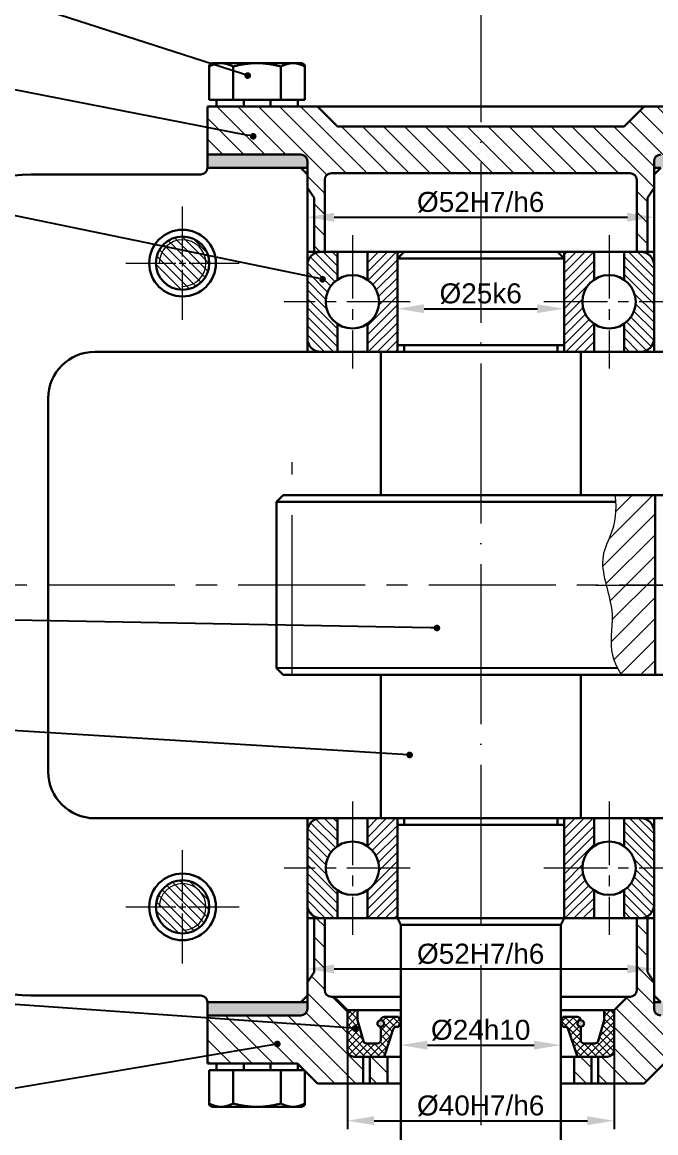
# Model space of a CAD drawing. Header units: millimetres. Extents: x 49696 to 99999, y 29542 to 60309.
# Drawn here: x 49899 to 49994, y 29700.9 to 29867.5 of the extents above; entities that cross this region are included whole.
import ezdxf
from ezdxf import colors
from ezdxf.entities.mleader import LeaderData, LeaderLine
from ezdxf.math import Vec2, Vec3

# ---------------------------------------------------------------- set-up
doc = ezdxf.new("R2010")
doc.units = ezdxf.units.MM
doc.linetypes.add('ACAD_ISO04W100', pattern=[30, 24, -3, 0, -3])
doc.linetypes.add('CENTER2', pattern=[28.575, 19.05, -3.175, 3.175, -3.175])
for name, color, linetype, lineweight in [('Centerline', 7, 'ACAD_ISO04W100', 13), ('Linii groase', 7, 'Continuous', 30), ('Linii subtiri', 7, 'Continuous', 13)]:
    doc.layers.add(name, color=color, linetype=linetype, lineweight=lineweight)
doc.styles.get("Standard").update_dxf_attribs({"font": 'arial.ttf'})
doc.dimstyles.new('ISO-25', dxfattribs={"dimtxt": 3, "dimasz": 4, "dimexe": 1.25, "dimexo": 0.625, "dimtad": 1, "dimtxsty": 'Standard', "dimcen": 2.5, "dimadec": 0, "dimazin": 0, "dimtfac": 1, "dimtmove": 0, "dimatfit": 3, "dimfxl": 1, "dimarcsym": 0})
pattern_1 = [(135, (-32.2279, -16.0434), (-0.673519209, -0.673519209), [])]

# ---------------------------------------------------------------- blocks, each defined once
blk = doc.blocks.new('*U3')
at = {"layer": 'Centerline', "color": 0, "linetype": 'CENTER2', "transparency": 16777216}
blk.add_line((208.88, 0), (-83.09, 0), dxfattribs=at)
blk = doc.blocks.new('*U4')
at = {"layer": 'Centerline', "color": 0, "linetype": 'CENTER2', "transparency": 16777216}
blk.add_line((-208.88, 0), (16.58, 0), dxfattribs=at)
blk = doc.blocks.new('*U5')
at = {"layer": 'Centerline', "color": 0, "linetype": 'CENTER2', "ltscale": 0.5, "transparency": 16777216}
blk.add_line((8.69, 0), (-10.25, 0), dxfattribs=at)
blk = doc.blocks.new('*U6')
at = {"layer": 'Centerline', "color": 0, "linetype": 'CENTER2', "ltscale": 0.5, "transparency": 16777216}
blk.add_line((0, 10), (0, -10), dxfattribs=at)
blk = doc.blocks.new('*U7')
at = {"layer": 'Centerline', "color": 0, "linetype": 'CENTER2', "ltscale": 0.5, "transparency": 16777216}
blk.add_line((-8.69, 0), (10.25, 0), dxfattribs=at)
blk = doc.blocks.new('*U8')
at = {"layer": 'Centerline', "color": 0, "linetype": 'CENTER2', "ltscale": 0.5, "transparency": 16777216}
blk.add_line((0, 10), (0, -10), dxfattribs=at)
blk = doc.blocks.new('*U9')
at = {"layer": 'Centerline', "color": 0, "linetype": 'CENTER2', "ltscale": 0.5, "transparency": 16777216}
blk.add_line((8.69, 0), (-10.25, 0), dxfattribs=at)
blk = doc.blocks.new('*U10')
at = {"layer": 'Centerline', "color": 0, "linetype": 'CENTER2', "ltscale": 0.5, "transparency": 16777216}
blk.add_line((0, 10), (0, -10), dxfattribs=at)
blk = doc.blocks.new('*U11')
at = {"layer": 'Centerline', "color": 0, "linetype": 'CENTER2', "ltscale": 0.5, "transparency": 16777216}
blk.add_line((-8.69, 0), (10.25, 0), dxfattribs=at)
blk = doc.blocks.new('*U12')
at = {"layer": 'Centerline', "color": 0, "linetype": 'CENTER2', "ltscale": 0.5, "transparency": 16777216}
blk.add_line((0, 10), (0, -10), dxfattribs=at)
blk = doc.blocks.new('*U33')
at = {"layer": 'Linii subtiri', "color": 0, "linetype": 'CENTER2', "transparency": 16777216}
for p, q in [((0, 1), (0, 8.5)), ((-8.5, 0), (-1, 0)), ((1, 0), (8.5, 0)), ((0, -8.5), (0, -1))]:
    blk.add_line(p, q, dxfattribs=at)
at = {"layer": 'Linii subtiri', "color": 0, "linetype": 'Continuous', "transparency": 16777216}
for p, q in [((-0.5, 0), (0.5, 0)), ((0, -0.5), (0, 0.5))]:
    blk.add_line(p, q, dxfattribs=at)
blk = doc.blocks.new('*U38')
at = {"layer": 'Linii subtiri', "color": 0, "linetype": 'CENTER2', "transparency": 16777216}
for p, q in [((0, 1), (0, 8.5)), ((-8.5, 0), (-1, 0)), ((1, 0), (8.5, 0)), ((0, -8.5), (0, -1))]:
    blk.add_line(p, q, dxfattribs=at)
at = {"layer": 'Linii subtiri', "color": 0, "linetype": 'Continuous', "transparency": 16777216}
for p, q in [((-0.5, 0), (0.5, 0)), ((0, -0.5), (0, 0.5))]:
    blk.add_line(p, q, dxfattribs=at)
blk = doc.blocks.new('*D50')
at = {"layer": 'Defpoints', "color": 0, "transparency": 16777216}
for p in [(49947.77, 29719.29), (49987.77, 29719.29), (49987.77, 29702.7)]:
    blk.add_point(p, dxfattribs=at)
at = {"layer": 'Linii subtiri', "color": 0, "lineweight": -2, "transparency": 16777216}
for p, q in [((49947.77, 29718.67), (49947.77, 29701.45)), ((49987.77, 29718.67), (49987.77, 29701.45)), ((49951.77, 29702.7), (49983.77, 29702.7))]:
    blk.add_line(p, q, dxfattribs=at)
at = {"layer": 'Linii subtiri', "color": 0, "transparency": 16777216}
for points in [[(49951.77, 29703.37), (49951.77, 29702.04), (49947.77, 29702.7)], [(49983.77, 29703.37), (49983.77, 29702.04), (49987.77, 29702.7)]]:
    blk.add_solid(points, dxfattribs=at)
at = {"layer": 'Linii subtiri', "color": 0, "transparency": 16777216, "insert": (49967.77, 29704.94), "char_height": 3, "attachment_point": 5}
blk.add_mtext('%%C40H7/h6', dxfattribs=at)
blk = doc.blocks.new('*D51')
at = {"layer": 'Defpoints', "color": 0, "transparency": 16777216}
for p in [(49955.77, 29718.29), (49979.77, 29718.29), (49979.77, 29714.05)]:
    blk.add_point(p, dxfattribs=at)
at = {"layer": 'Linii subtiri', "color": 0, "lineweight": -2, "transparency": 16777216}
for p, q in [((49955.77, 29717.67), (49955.77, 29712.8)), ((49979.77, 29717.67), (49979.77, 29712.8)), ((49959.77, 29714.05), (49975.77, 29714.05))]:
    blk.add_line(p, q, dxfattribs=at)
at = {"layer": 'Linii subtiri', "color": 0, "transparency": 16777216}
for points in [[(49959.77, 29714.71), (49959.77, 29713.38), (49955.77, 29714.05)], [(49975.77, 29714.71), (49975.77, 29713.38), (49979.77, 29714.05)]]:
    blk.add_solid(points, dxfattribs=at)
at = {"layer": 'Linii subtiri', "color": 0, "transparency": 16777216, "insert": (49967.77, 29716.29), "char_height": 3, "width": 6.2909, "attachment_point": 5}
blk.add_mtext('%%C24h10', dxfattribs=at)
blk = doc.blocks.new('*D52')
at = {"layer": 'Defpoints', "color": 0, "transparency": 16777216}
for p in [(49993.77, 29725.47), (49941.77, 29721.84), (49993.77, 29721.84)]:
    blk.add_point(p, dxfattribs=at)
at = {"layer": 'Linii subtiri', "color": 0, "lineweight": -2, "transparency": 16777216}
for p, q in [((49941.77, 29722.47), (49941.77, 29726.72)), ((49993.77, 29722.47), (49993.77, 29726.72)), ((49945.77, 29725.47), (49989.77, 29725.47))]:
    blk.add_line(p, q, dxfattribs=at)
at = {"layer": 'Linii subtiri', "color": 0, "transparency": 16777216}
for points in [[(49945.77, 29726.14), (49945.77, 29724.81), (49941.77, 29725.47)], [(49989.77, 29726.14), (49989.77, 29724.81), (49993.77, 29725.47)]]:
    blk.add_solid(points, dxfattribs=at)
at = {"layer": 'Linii subtiri', "color": 0, "transparency": 16777216, "insert": (49967.77, 29727.71), "char_height": 3, "attachment_point": 5}
blk.add_mtext('%%C52H7/h6', dxfattribs=at)
blk = doc.blocks.new('*D53')
at = {"layer": 'Defpoints', "color": 0, "transparency": 16777216}
for p in [(49955.27, 29832.09), (49980.27, 29832.09), (49980.27, 29824.55)]:
    blk.add_point(p, dxfattribs=at)
at = {"layer": 'Linii subtiri', "color": 0, "lineweight": -2, "transparency": 16777216}
for p, q in [((49955.27, 29831.47), (49955.27, 29823.3)), ((49980.27, 29831.47), (49980.27, 29823.3)), ((49959.27, 29824.55), (49976.27, 29824.55))]:
    blk.add_line(p, q, dxfattribs=at)
at = {"layer": 'Linii subtiri', "color": 0, "transparency": 16777216}
for points in [[(49959.27, 29825.22), (49959.27, 29823.89), (49955.27, 29824.55)], [(49976.27, 29825.22), (49976.27, 29823.89), (49980.27, 29824.55)]]:
    blk.add_solid(points, dxfattribs=at)
at = {"layer": 'Linii subtiri', "color": 0, "transparency": 16777216, "insert": (49967.77, 29826.8), "char_height": 3, "attachment_point": 5}
blk.add_mtext('%%C25k6', dxfattribs=at)
blk = doc.blocks.new('*D54')
at = {"layer": 'Defpoints', "color": 0, "transparency": 16777216}
for p in [(49941.77, 29842.69), (49993.77, 29842.69), (49993.77, 29838.28)]:
    blk.add_point(p, dxfattribs=at)
at = {"layer": 'Linii subtiri', "color": 0, "lineweight": -2, "transparency": 16777216}
for p, q in [((49941.77, 29842.07), (49941.77, 29837.03)), ((49993.77, 29842.07), (49993.77, 29837.03)), ((49945.77, 29838.28), (49989.77, 29838.28))]:
    blk.add_line(p, q, dxfattribs=at)
at = {"layer": 'Linii subtiri', "color": 0, "transparency": 16777216}
for points in [[(49945.77, 29838.95), (49945.77, 29837.61), (49941.77, 29838.28)], [(49989.77, 29838.95), (49989.77, 29837.61), (49993.77, 29838.28)]]:
    blk.add_solid(points, dxfattribs=at)
at = {"layer": 'Linii subtiri', "color": 0, "transparency": 16777216, "insert": (49967.77, 29840.52), "char_height": 3, "attachment_point": 5}
blk.add_mtext('%%C52H7/h6', dxfattribs=at)
blk = doc.blocks.new('*D62')
at = {"layer": 'Defpoints', "color": 0, "transparency": 16777216}
for p in [(50067.77, 29938.79), (49967.77, 29651.79), (50301.22, 29651.79)]:
    blk.add_point(p, dxfattribs=at)
at = {"layer": 'Linii subtiri', "color": 0, "lineweight": -2, "transparency": 16777216}
for p, q in [((50068.4, 29938.79), (50302.47, 29938.79)), ((50301.22, 29934.79), (50301.22, 29655.79)), ((49968.4, 29651.79), (50302.47, 29651.79))]:
    blk.add_line(p, q, dxfattribs=at)
at = {"layer": 'Linii subtiri', "color": 0, "transparency": 16777216}
for points in [[(50300.55, 29934.79), (50301.89, 29934.79), (50301.22, 29938.79)], [(50300.55, 29655.79), (50301.89, 29655.79), (50301.22, 29651.79)]]:
    blk.add_solid(points, dxfattribs=at)
at = {"layer": 'Linii subtiri', "color": 0, "transparency": 16777216, "insert": (50297.02, 29795.29), "char_height": 7, "attachment_point": 5, "rotation": 90}
blk.add_mtext('287', dxfattribs=at)
blk = doc.blocks.new('_Dot')
at = {"color": 0, "linetype": 'ByBlock', "lineweight": -2}
blk.add_line((-0.5, 0), (-1, 0), dxfattribs=at)
at = {"color": 0, "linetype": 'ByBlock', "const_width": 0.5}
blk.add_lwpolyline([(-0.25, 0, 1), (0.25, 0, 1)], format="xyb", close=True, dxfattribs=at)

msp = doc.modelspace()

# ---------------------------------------------------------------- hatches: boundary and pattern name
at = {"layer": 'Linii groase'}
h = msp.add_hatch(color=256, dxfattribs=at)
h.dxf.hatch_style = 1
h.paths.add_polyline_path([(49940.772, 29847.691), (49926.772, 29847.691), (49926.772, 29845.691), (49940.772, 29845.691), (49941.772, 29845.691), (49941.772, 29846.691, 0.4142136)])
h.paths.add_polyline_path([(50008.772, 29847.691), (49994.772, 29847.691, 0.4142136), (49993.772, 29846.691), (49993.772, 29845.691), (49994.772, 29845.691), (50008.798, 29845.691)])
h.paths.add_polyline_path([(50030.772, 29847.691), (50011.772, 29847.691), (50011.798, 29845.691), (50030.772, 29845.691), (50031.772, 29845.691), (50031.772, 29846.691, 0.4142136)])
h.paths.add_polyline_path([(50123.772, 29846.792), (50119.562, 29847.691), (50104.772, 29847.691, 0.4142136), (50103.772, 29846.691), (50103.772, 29845.691), (50104.772, 29845.691), (50118.772, 29845.691), (50123.772, 29845.691)])
h.paths.add_polyline_path([(50123.772, 29847.691), (50119.562, 29847.691), (50123.772, 29846.792)], flags=17)
h.paths.add_polyline_path([(50121.075, 29720.491), (50118.772, 29720.491), (50104.772, 29720.491), (50103.772, 29720.491), (50103.772, 29719.491, 0.4142136), (50104.772, 29718.491), (50123.491, 29718.491)])
h.paths.add_polyline_path([(50123.772, 29720.491), (50121.075, 29720.491), (50123.491, 29718.491), (50123.772, 29718.491)])
h.paths.add_polyline_path([(50026.45, 29720.491), (50011.798, 29720.491), (50011.772, 29718.491), (50028.796, 29718.491)])
h.paths.add_polyline_path([(50031.772, 29720.491), (50030.772, 29720.491), (50026.45, 29720.491), (50028.796, 29718.491), (50030.772, 29718.491, 0.4142136), (50031.772, 29719.491)])
h.paths.add_polyline_path([(50008.798, 29720.491), (49994.772, 29720.491), (49993.772, 29720.491), (49993.772, 29719.491, 0.4142136), (49994.772, 29718.491), (50008.772, 29718.491)])
h.paths.add_polyline_path([(49941.772, 29720.491), (49940.772, 29720.491), (49926.772, 29720.491), (49926.772, 29718.491), (49940.772, 29718.491, 0.4142136), (49941.772, 29719.491)])
h.paths.add_polyline_path([(50409.282, 30215.392), (50408.282, 30215.392), (50408.282, 30200.392), (50409.282, 30200.392)])
h.paths.add_polyline_path([(50409.282, 30200.392), (50408.282, 30200.392), (50408.282, 30159.392), (50409.282, 30159.392)])
h.paths.add_polyline_path([(50409.282, 30159.392), (50408.282, 30159.392), (50408.282, 30118.392), (50409.282, 30118.392)])
h.paths.add_polyline_path([(50409.282, 30118.392), (50408.282, 30118.392), (50408.282, 30103.392), (50409.282, 30103.392)])
h.paths.add_polyline_path([(50535.482, 30159.392), (50534.482, 30159.392), (50534.482, 30118.392), (50535.482, 30118.392)])
h.paths.add_polyline_path([(50535.482, 30118.392), (50534.482, 30118.392), (50534.482, 30103.392), (50535.482, 30103.392)])
h.paths.add_polyline_path([(50535.482, 30200.392), (50534.482, 30200.392), (50534.482, 30159.392), (50535.482, 30159.392)])
h.paths.add_polyline_path([(50535.482, 30215.392), (50534.482, 30215.392), (50534.482, 30200.392), (50535.482, 30200.392)])
at = {"layer": 'Linii subtiri'}
h = msp.add_hatch(dxfattribs=at)
h.set_pattern_fill('ANSI31', color=256, scale=0.7, angle=90)
h.set_pattern_definition([(135, (-32.228, -16.0434), (-1.57154482, -1.57154482), [])])
h.paths.add_polyline_path([(49967.772, 29851.891), (49946.272, 29851.891), (49943.272, 29854.891), (49926.772, 29854.891), (49926.772, 29847.691), (49940.772, 29847.691, -0.4142136), (49941.772, 29846.691), (49941.772, 29845.691), (49941.772, 29842.691), (49942.772, 29841.191), (49942.772, 29835.091), (49942.772, 29833.091), (49943.772, 29833.091), (49944.372, 29833.091), (49944.372, 29843.891, -0.4142136), (49945.372, 29844.891), (49967.772, 29844.891)])
h.paths.add_polyline_path([(50008.772, 29854.891), (49992.272, 29854.891), (49989.272, 29851.891), (49967.772, 29851.891), (49967.772, 29844.891), (49990.172, 29844.891, -0.4142136), (49991.172, 29843.891), (49991.172, 29835.091), (49991.172, 29833.091), (49991.772, 29833.091), (49992.772, 29833.091), (49992.772, 29835.091), (49992.772, 29841.191), (49993.772, 29842.691), (49993.772, 29845.691), (49993.772, 29846.691, -0.4142136), (49994.772, 29847.691), (50008.772, 29847.691)])
h.paths.add_polyline_path([(50042.772, 29855.291, -0.4142136), (50043.772, 29856.291), (50048.972, 29856.291), (50048.972, 29860.291), (50033.772, 29860.291), (50030.772, 29857.291), (50011.772, 29857.291), (50011.772, 29847.691), (50030.772, 29847.691, -0.4142136), (50031.772, 29846.691), (50031.772, 29845.691), (50031.772, 29842.691), (50032.772, 29841.191), (50032.772, 29834.091), (50033.772, 29834.091), (50035.372, 29834.091), (50035.372, 29845.291, -0.4142136), (50036.372, 29846.291), (50040.772, 29846.291), (50042.772, 29848.291)])
h.paths.add_polyline_path([(50123.772, 29857.291), (50104.772, 29857.291), (50101.772, 29860.291), (50086.572, 29860.291), (50086.572, 29856.291), (50091.772, 29856.291, -0.4142136), (50092.772, 29855.291), (50092.772, 29848.291), (50094.772, 29846.291), (50099.172, 29846.291, -0.4142136), (50100.172, 29845.291), (50100.172, 29834.091), (50101.772, 29834.091), (50102.772, 29834.091), (50102.772, 29841.191), (50103.772, 29842.691), (50103.772, 29846.691, -0.4142136), (50104.772, 29847.691), (50123.772, 29847.691)])
h.paths.add_polyline_path([(50123.772, 29718.491), (50104.772, 29718.491, -0.4142136), (50103.772, 29719.491), (50103.772, 29723.491), (50102.772, 29724.991), (50102.772, 29732.091), (50101.772, 29732.091), (50100.172, 29732.091), (50100.172, 29720.891, -0.4142136), (50099.172, 29719.891), (50067.772, 29719.891), (50067.772, 29711.891), (50098.772, 29711.891), (50101.772, 29708.891), (50123.772, 29708.891)])
h.paths.add_polyline_path([(50067.772, 29719.891), (50036.372, 29719.891, -0.4142136), (50035.372, 29720.891), (50035.372, 29732.091), (50033.772, 29732.091), (50032.772, 29732.091), (50032.772, 29724.991), (50031.772, 29723.491), (50031.772, 29719.491, -0.4142136), (50030.772, 29718.491), (50011.772, 29718.491), (50011.772, 29708.891), (50033.772, 29708.891), (50036.772, 29711.891), (50067.772, 29711.891)])
edge = h.paths.add_edge_path()
edge.add_line((49950.148, 29708.291), (49950.148, 29712.291))
edge.add_line((49950.148, 29712.291), (49948.772, 29712.291))
edge.add_arc((49948.772, 29713.291), 1, 180, 270, ccw=False)
edge.add_line((49947.772, 29713.291), (49947.772, 29719.291))
edge.add_line((49947.772, 29719.291), (49945.772, 29721.291))
edge.add_line((49945.772, 29721.291), (49945.572, 29721.291))
edge.add_line((49945.572, 29721.291), (49945.372, 29721.291))
edge.add_arc((49945.372, 29722.291), 1, 180, 270, ccw=False)
edge.add_line((49944.372, 29722.291), (49944.372, 29725.053))
edge.add_line((49944.372, 29725.053), (49944.372, 29733.091))
edge.add_line((49944.372, 29733.091), (49943.772, 29733.091))
edge.add_line((49943.772, 29733.091), (49942.772, 29733.091))
edge.add_line((49942.772, 29733.091), (49942.772, 29724.991))
edge.add_line((49942.772, 29724.991), (49941.772, 29723.491))
edge.add_line((49941.772, 29723.491), (49941.772, 29719.491))
edge.add_arc((49940.772, 29719.491), 1, -90, 0, ccw=False)
edge.add_line((49940.772, 29718.491), (49926.772, 29718.491))
edge.add_line((49926.772, 29718.491), (49926.772, 29711.291))
edge.add_line((49926.772, 29711.291), (49940.272, 29711.291))
edge.add_line((49940.272, 29711.291), (49943.272, 29708.291))
edge.add_line((49943.272, 29708.291), (49950.148, 29708.291))
h.paths.add_polyline_path([(49951.148, 29712.291), (49951.148, 29708.291), (49953.772, 29708.291), (49953.772, 29712.291)])
edge = h.paths.add_edge_path()
edge.add_line((49985.396, 29712.291), (49985.396, 29708.291))
edge.add_line((49985.396, 29708.291), (49992.272, 29708.291))
edge.add_line((49992.272, 29708.291), (49995.272, 29711.291))
edge.add_line((49995.272, 29711.291), (50008.772, 29711.291))
edge.add_line((50008.772, 29711.291), (50008.772, 29718.491))
edge.add_line((50008.772, 29718.491), (49994.772, 29718.491))
edge.add_arc((49994.772, 29719.491), 1, 180, 270, ccw=False)
edge.add_line((49993.772, 29719.491), (49993.772, 29723.491))
edge.add_line((49993.772, 29723.491), (49992.772, 29724.991))
edge.add_line((49992.772, 29724.991), (49992.772, 29733.091))
edge.add_line((49992.772, 29733.091), (49991.772, 29733.091))
edge.add_line((49991.772, 29733.091), (49991.172, 29733.091))
edge.add_line((49991.172, 29733.091), (49991.172, 29725.053))
edge.add_line((49991.172, 29725.053), (49991.172, 29722.291))
edge.add_arc((49990.172, 29722.291), 1, -90, 0, ccw=False)
edge.add_line((49990.172, 29721.291), (49989.772, 29721.291))
edge.add_line((49989.772, 29721.291), (49987.772, 29719.291))
edge.add_line((49987.772, 29719.291), (49987.772, 29713.291))
edge.add_arc((49986.772, 29713.291), 1, -90, 0, ccw=False)
edge.add_line((49986.772, 29712.291), (49985.396, 29712.291))
h.paths.add_polyline_path([(49984.396, 29708.291), (49984.396, 29712.291), (49981.772, 29712.291), (49981.772, 29708.291)])
h = msp.add_hatch(dxfattribs=at)
h.set_pattern_fill('ANSI31', color=256, scale=0.3, angle=90)
h.set_pattern_definition(pattern_1)
h.paths.add_polyline_path([(49919.047, 29831.391, 1), (49927.047, 29831.391, 1)])
h.paths.add_polyline_path([(50004.83, 29831.891, 1), (50012.83, 29831.891, 1)])
h.paths.add_polyline_path([(50125.606, 29831.391, 1), (50133.606, 29831.391, 1)])
h.paths.add_polyline_path([(50170.789, 29818.001, 1), (50178.789, 29818.001, 1)])
h.paths.add_polyline_path([(50170.789, 29748.181, 1), (50178.789, 29748.181, 1)])
h.paths.add_polyline_path([(50125.606, 29734.791, 1), (50133.606, 29734.791, 1)])
h.paths.add_polyline_path([(50004.83, 29734.291, 1), (50012.83, 29734.291, 1)])
h.paths.add_polyline_path([(49919.047, 29734.791, 1), (49927.047, 29734.791, 1)])
h.paths.add_polyline_path([(49882.079, 29748.091, 1), (49890.079, 29748.091, 1)])
h = msp.add_hatch(dxfattribs=at)
h.set_pattern_fill('ANSI31', color=256, scale=0.3, angle=90)
h.set_pattern_definition(pattern_1)
h.paths.add_polyline_path([(49993.772, 29825.64), (49991.022, 29825.64, -0.0030366), (49991.022, 29825.591, -0.2482676), (49989.272, 29822.284), (49989.272, 29818.091), (49991.772, 29818.091, 0.4142136), (49993.772, 29820.091)])
h.paths.add_polyline_path([(49989.272, 29828.898, -0.2450463), (49991.022, 29825.64), (49993.772, 29825.64), (49993.772, 29831.091, 0.4142136), (49991.772, 29833.091), (49989.272, 29833.091)])
h.paths.add_polyline_path([(49946.272, 29828.898), (49946.272, 29833.091), (49943.772, 29833.091, 0.4142136), (49941.772, 29831.091), (49941.772, 29825.591), (49944.522, 29825.591, -0.2482676)])
h.paths.add_polyline_path([(49944.522, 29825.591), (49941.772, 29825.591), (49941.772, 29820.091, 0.4142136), (49943.772, 29818.091), (49946.272, 29818.091), (49946.272, 29822.284, -0.2482676)])
h.paths.add_polyline_path([(49993.772, 29746.091, 0.4142136), (49991.772, 29748.091), (49989.272, 29748.091), (49989.272, 29743.898, -0.2450463), (49991.022, 29740.64), (49993.772, 29740.64)])
h.paths.add_polyline_path([(49993.772, 29740.64), (49991.022, 29740.64, -0.0030366), (49991.022, 29740.591, -0.2482676), (49989.272, 29737.284), (49989.272, 29733.091), (49991.772, 29733.091, 0.4142136), (49993.772, 29735.091)])
h.paths.add_polyline_path([(49941.772, 29746.091), (49941.772, 29740.591), (49944.522, 29740.591, -0.2482676), (49946.272, 29743.898), (49946.272, 29748.091), (49943.772, 29748.091, 0.4142136)])
h.paths.add_polyline_path([(49944.522, 29740.591), (49941.772, 29740.591), (49941.772, 29735.091, 0.4142136), (49943.772, 29733.091), (49946.272, 29733.091), (49946.272, 29737.284, -0.2482676)])
h = msp.add_hatch(dxfattribs=at)
h.set_pattern_fill('ANSI31', color=256, scale=0.3)
h.set_pattern_definition([(45, (-32.2279, -16.0434), (-0.673519209, 0.673519209), [])])
h.paths.add_polyline_path([(49952.522, 29825.591), (49955.272, 29825.591), (49955.272, 29833.091), (49950.772, 29833.091), (49950.772, 29828.898, -0.2482676)])
h.paths.add_polyline_path([(49955.272, 29825.591), (49952.522, 29825.591, -0.2482676), (49950.772, 29822.284), (49950.772, 29818.091), (49955.272, 29818.091)])
h.paths.add_polyline_path([(49984.772, 29833.091), (49980.272, 29833.091), (49980.272, 29825.64), (49983.022, 29825.64, -0.2450463), (49984.772, 29828.898)])
h.paths.add_polyline_path([(49980.272, 29818.091), (49984.772, 29818.091), (49984.772, 29822.284, -0.2514937), (49983.022, 29825.64), (49980.272, 29825.64)])
h.paths.add_polyline_path([(49984.772, 29743.898), (49984.772, 29748.091), (49980.272, 29748.091), (49980.272, 29747.091), (49980.272, 29740.64), (49983.022, 29740.64, -0.2450463)])
h.paths.add_polyline_path([(49983.022, 29740.64), (49980.272, 29740.64), (49980.272, 29733.091), (49984.772, 29733.091), (49984.772, 29737.284, -0.2514937)])
h.paths.add_polyline_path([(49952.522, 29740.591), (49955.272, 29740.591), (49955.272, 29747.091), (49955.272, 29748.091), (49950.772, 29748.091), (49950.772, 29743.898, -0.2482676)])
h.paths.add_polyline_path([(49955.272, 29740.591), (49952.522, 29740.591, -0.2482676), (49950.772, 29737.284), (49950.772, 29733.091), (49955.272, 29733.091)])
h = msp.add_hatch(dxfattribs=at)
h.set_pattern_fill('ANSI31', color=256, scale=0.7)
h.set_pattern_definition([(45, (-32.228, -16.0434), (-1.57154482, 1.57154482), [])])
edge = h.paths.add_edge_path()
edge.add_line((49993.937, 29796.591), (49987.91, 29796.591))
edge.add_spline(control_points=[(49987.91, 29796.591), (49988.56, 29791.632), (49985.353, 29788.765), (49986.221, 29784.584), (49986.597, 29783.091)], knot_values=[0, 0, 0, 0, 1, 1.5576344, 1.5576344, 1.5576344, 1.5576344], degree=3, periodic=0)
edge.add_line((49986.597, 29783.091), (49993.937, 29783.091))
edge.add_line((49993.937, 29783.091), (49993.937, 29796.591))
edge = h.paths.add_edge_path()
edge.add_spline(control_points=[(49986.597, 29783.091), (49986.895, 29781.907), (49988.001, 29778.053), (49986.501, 29773.116), (49988.885, 29769.591), (49988.885, 29769.591)], knot_values=[1.5576344, 1.5576344, 1.5576344, 1.5576344, 2, 3, 4, 4, 4, 4], degree=3, periodic=0)
edge.add_line((49988.885, 29769.591), (49993.937, 29769.591))
edge.add_line((49993.937, 29769.591), (49993.937, 29783.091))
edge.add_line((49993.937, 29783.091), (49986.597, 29783.091))
h = msp.add_hatch(dxfattribs=at)
h.set_pattern_fill('ANSI31', color=256, scale=0.25)
h.set_pattern_definition([(45, (-32.2279, -16.0434), (-0.561266008, 0.561266008), [])])
h.paths.add_polyline_path([(49954.772, 29716.791), (49955.272, 29716.791), (49955.428, 29716.791), (49955.772, 29717.541), (49955.428, 29718.291), (49952.772, 29718.291), (49952.772, 29717.791, -0.4142136), (49953.272, 29717.291, -0.4142136), (49952.772, 29716.791), (49952.772, 29714.291), (49950.772, 29714.291), (49950.272, 29714.291), (49949.272, 29717.791), (49949.272, 29719.291), (49948.172, 29719.291), (49947.772, 29718.68), (49947.772, 29713.291, 0.4142136), (49948.772, 29712.291), (49953.272, 29712.291)])
edge = h.paths.add_edge_path()
edge.add_arc((49982.272, 29717.791), 0.5, 0, 90)
edge.add_line((49982.272, 29718.291), (49980.116, 29718.291))
edge.add_line((49980.116, 29718.291), (49979.772, 29717.541))
edge.add_line((49979.772, 29717.541), (49980.116, 29716.791))
edge.add_line((49980.116, 29716.791), (49980.272, 29716.791))
edge.add_line((49980.272, 29716.791), (49980.772, 29716.791))
edge.add_line((49980.772, 29716.791), (49982.272, 29712.291))
edge.add_line((49982.272, 29712.291), (49986.772, 29712.291))
edge.add_arc((49986.772, 29713.291), 1, 270, 360)
edge.add_line((49987.772, 29713.291), (49987.772, 29718.68))
edge.add_line((49987.772, 29718.68), (49987.372, 29719.291))
edge.add_line((49987.372, 29719.291), (49986.272, 29719.291))
edge.add_line((49986.272, 29719.291), (49986.272, 29717.791))
edge.add_line((49986.272, 29717.791), (49985.272, 29714.291))
edge.add_line((49985.272, 29714.291), (49984.772, 29714.291))
edge.add_line((49984.772, 29714.291), (49982.772, 29714.291))
edge.add_line((49982.772, 29714.291), (49982.772, 29716.791))
edge.add_arc((49982.772, 29717.291), 0.5, 90, 270, ccw=False)
h = msp.add_hatch(dxfattribs=at)
h.set_pattern_fill('ANSI31', color=256, scale=0.25, angle=90)
h.set_pattern_definition([(135, (-32.2279, -16.0434), (-0.561266008, -0.561266008), [])])
h.paths.add_polyline_path([(49954.772, 29716.791), (49955.272, 29716.791), (49955.428, 29716.791), (49955.772, 29717.541), (49955.428, 29718.291), (49952.772, 29718.291), (49952.772, 29717.791, -0.4142136), (49953.272, 29717.291, -0.4142136), (49952.772, 29716.791), (49952.772, 29714.291), (49950.772, 29714.291), (49950.272, 29714.291), (49949.272, 29717.791), (49949.272, 29719.291), (49948.172, 29719.291), (49947.772, 29718.68), (49947.772, 29713.291, 0.4142136), (49948.772, 29712.291), (49953.272, 29712.291)])
edge = h.paths.add_edge_path()
edge.add_arc((49982.272, 29717.791), 0.5, 0, 90)
edge.add_line((49982.272, 29718.291), (49980.116, 29718.291))
edge.add_line((49980.116, 29718.291), (49979.772, 29717.541))
edge.add_line((49979.772, 29717.541), (49980.116, 29716.791))
edge.add_line((49980.116, 29716.791), (49980.272, 29716.791))
edge.add_line((49980.272, 29716.791), (49980.772, 29716.791))
edge.add_line((49980.772, 29716.791), (49982.272, 29712.291))
edge.add_line((49982.272, 29712.291), (49986.772, 29712.291))
edge.add_arc((49986.772, 29713.291), 1, 270, 360)
edge.add_line((49987.772, 29713.291), (49987.772, 29718.68))
edge.add_line((49987.772, 29718.68), (49987.372, 29719.291))
edge.add_line((49987.372, 29719.291), (49986.272, 29719.291))
edge.add_line((49986.272, 29719.291), (49986.272, 29717.791))
edge.add_line((49986.272, 29717.791), (49985.272, 29714.291))
edge.add_line((49985.272, 29714.291), (49984.772, 29714.291))
edge.add_line((49984.772, 29714.291), (49982.772, 29714.291))
edge.add_line((49982.772, 29714.291), (49982.772, 29716.791))
edge.add_arc((49982.772, 29717.291), 0.5, 90, 270, ccw=False)
h = msp.add_hatch(color=256, dxfattribs=at)
h.dxf.hatch_style = 1
h.paths.add_polyline_path([(49952.272, 29717.291, 1), (49953.272, 29717.291, 1)])
h.paths.add_polyline_path([(49983.272, 29717.291, 1), (49982.272, 29717.291, 1)])

# ---------------------------------------------------------------- linework, layer by layer
at = {"layer": 'Centerline'}
for p, q in [((49967.772, 29876.524), (49967.772, 29683.529)), ((49939.493, 29769.591), (49939.493, 29801.542))]:
    msp.add_line(p, q, dxfattribs=at)
at = {"layer": 'Linii groase'}
for p, q in [((49927.028, 29861.091), (49927.548, 29861.391)), ((49927.028, 29861.091), (49927.028, 29855.891)), ((49927.028, 29861.091), (49927.028, 29860.891)), ((49934.218, 29861.391), (49927.548, 29861.391)), ((49927.548, 29861.391), (49930.623, 29861.391)), ((49930.623, 29860.891), (49930.623, 29855.891)), ((49934.218, 29861.391), (49940.888, 29861.391)), ((49940.888, 29861.391), (49937.813, 29861.391)), ((49937.813, 29860.891), (49937.813, 29855.891)), ((49941.408, 29861.091), (49940.888, 29861.391)), ((49941.408, 29861.091), (49941.408, 29856.027)), ((49941.408, 29861.091), (49941.408, 29860.891)), ((49927.028, 29855.891), (49929.818, 29855.891)), ((49940.318, 29855.891), (49928.118, 29855.891)), ((49940.318, 29855.891), (49928.118, 29855.891)), ((49928.118, 29855.891), (49928.118, 29854.891)), ((49930.218, 29855.891), (49929.818, 29855.891)), ((49932.218, 29854.891), (49932.218, 29855.891)), ((49934.218, 29855.891), (49938.218, 29855.891)), ((49936.218, 29854.891), (49936.218, 29855.891)), ((49938.218, 29855.891), (49938.618, 29855.891)), ((49941.272, 29855.891), (49938.618, 29855.891)), ((49940.318, 29854.937), (49940.318, 29855.891)), ((49941.272, 29855.891), (49941.408, 29855.891)), ((49941.408, 29856.027), (49941.408, 29855.891)), ((49926.772, 29854.891), (49967.772, 29854.891)), ((49926.772, 29854.891), (49926.772, 29847.691)), ((49928.118, 29854.891), (49940.272, 29854.891)), ((49940.318, 29854.937), (49940.318, 29854.891)), ((49967.772, 29854.891), (49943.272, 29854.891)), ((49946.272, 29851.891), (49943.272, 29854.891)), ((50008.772, 29854.891), (49967.772, 29854.891)), ((49967.772, 29854.891), (49992.272, 29854.891)), ((49989.272, 29851.891), (49992.272, 29854.891)), ((49946.272, 29851.891), (49967.772, 29851.891)), ((49989.272, 29851.891), (49967.772, 29851.891)), ((49940.772, 29847.691), (49926.772, 29847.691)), ((49926.772, 29847.691), (49926.772, 29845.691)), ((49940.772, 29845.691), (49926.772, 29845.691)), ((49940.772, 29845.691), (49926.772, 29845.691)), ((49926.772, 29845.691), (49926.772, 29845.691)), ((49940.772, 29845.691), (49941.772, 29844.691)), ((49940.772, 29845.691), (49941.772, 29845.691)), ((49941.772, 29846.691), (49941.772, 29842.691)), ((49941.772, 29845.691), (49941.772, 29846.691)), ((49941.772, 29846.691), (49941.772, 29845.691)), ((49941.772, 29818.091), (49941.772, 29845.691)), ((49993.772, 29845.691), (49993.772, 29846.691)), ((49993.772, 29818.091), (49993.772, 29845.691)), ((49994.772, 29845.691), (49993.772, 29844.691)), ((49994.772, 29845.691), (49993.772, 29845.691)), ((49925.772, 29844.691), (49900.279, 29844.691)), ((49945.372, 29844.891), (49990.172, 29844.891)), ((49993.772, 29844.691), (49993.772, 29842.691)), ((49942.772, 29841.191), (49941.772, 29842.691)), ((49944.372, 29833.091), (49944.372, 29843.891)), ((49991.172, 29835.091), (49991.172, 29843.891)), ((49992.772, 29841.191), (49993.772, 29842.691)), ((49942.772, 29835.091), (49942.772, 29841.191)), ((49992.772, 29835.091), (49992.772, 29841.191)), ((49942.772, 29835.091), (49942.772, 29833.091)), ((49944.372, 29835.091), (49944.372, 29833.091)), ((49991.172, 29835.091), (49991.172, 29833.091)), ((49992.772, 29835.091), (49992.772, 29833.091)), ((49943.772, 29833.091), (49941.772, 29833.091)), ((49941.772, 29833.091), (49942.772, 29833.091)), ((49955.272, 29833.091), (49943.772, 29833.091)), ((49943.772, 29833.091), (49946.272, 29833.091)), ((49967.772, 29833.091), (49944.372, 29833.091)), ((49946.272, 29833.091), (49946.272, 29828.898)), ((49955.272, 29833.091), (49950.772, 29833.091)), ((49950.772, 29833.091), (49950.772, 29828.898)), ((49956.272, 29833.091), (49955.272, 29832.091)), ((49955.272, 29818.091), (49955.272, 29833.091)), ((49955.272, 29833.091), (49956.272, 29833.091)), ((49956.272, 29833.091), (49967.772, 29833.091)), ((49979.272, 29833.091), (49967.772, 29833.091)), ((49979.272, 29833.091), (49980.272, 29832.091)), ((49979.272, 29833.091), (49980.272, 29833.091)), ((49980.272, 29818.091), (49980.272, 29833.091)), ((49980.272, 29833.091), (49991.772, 29833.091)), ((49980.272, 29833.091), (49984.772, 29833.091)), ((49984.772, 29833.091), (49984.772, 29828.898)), ((49991.772, 29833.091), (49989.272, 29833.091)), ((49989.272, 29833.091), (49989.272, 29828.898)), ((49991.772, 29833.091), (49993.772, 29833.091)), ((49993.772, 29833.091), (49992.772, 29833.091)), ((49941.772, 29831.091), (49941.772, 29820.091)), ((49955.272, 29819.091), (49955.272, 29832.091)), ((49955.272, 29832.091), (49967.772, 29832.091)), ((49980.272, 29832.091), (49967.772, 29832.091)), ((49980.272, 29819.091), (49980.272, 29832.091)), ((49980.272, 29819.091), (49980.272, 29832.091)), ((49993.772, 29831.091), (49993.772, 29820.091)), ((49946.272, 29822.284), (49946.272, 29818.091)), ((49950.772, 29822.284), (49950.772, 29818.091)), ((49984.772, 29822.284), (49984.772, 29818.091)), ((49989.272, 29822.284), (49989.272, 29818.091)), ((49941.772, 29820.091), (49941.772, 29818.091)), ((49956.272, 29819.091), (49955.272, 29819.091)), ((49956.272, 29818.091), (49956.272, 29819.091)), ((49956.272, 29819.091), (49967.772, 29819.091)), ((49979.272, 29819.091), (49967.772, 29819.091)), ((49979.272, 29818.091), (49979.272, 29819.091)), ((49979.272, 29819.091), (49980.272, 29819.091)), ((49943.772, 29818.091), (49909.879, 29818.091)), ((49943.772, 29818.091), (49955.272, 29818.091)), ((49952.772, 29818.091), (49967.772, 29818.091)), ((49952.772, 29806.591), (49952.772, 29818.091)), ((49967.772, 29818.091), (49956.272, 29818.091)), ((49982.772, 29818.091), (49967.772, 29818.091)), ((49967.772, 29818.091), (49979.272, 29818.091)), ((49991.772, 29818.091), (49967.772, 29818.091)), ((49991.772, 29818.091), (49980.272, 29818.091)), ((49982.772, 29806.591), (49982.772, 29818.091)), ((49991.772, 29818.091), (50033.772, 29818.091)), ((49902.879, 29793.458), (49902.879, 29811.091)), ((49952.772, 29796.591), (49952.772, 29806.591)), ((49982.772, 29796.591), (49982.772, 29806.591)), ((49938.144, 29796.591), (49937.144, 29795.591)), ((49939.493, 29796.591), (49938.144, 29796.591)), ((49941.607, 29796.591), (49939.493, 29796.591)), ((49941.607, 29796.591), (49967.772, 29796.591)), ((49967.772, 29796.591), (49952.772, 29796.591)), ((49993.937, 29796.591), (49967.772, 29796.591)), ((49993.937, 29769.591), (49993.937, 29796.591)), ((49993.937, 29796.591), (49996.052, 29796.591)), ((49937.144, 29795.591), (49937.144, 29770.591)), ((49937.144, 29795.591), (49988.011, 29795.549)), ((49902.879, 29793.458), (49902.879, 29783.091)), ((49902.879, 29783.091), (49902.879, 29755.091)), ((49937.144, 29770.591), (49988.288, 29770.64)), ((49938.144, 29769.591), (49937.144, 29770.591)), ((49939.493, 29769.591), (49938.144, 29769.591)), ((49941.607, 29769.591), (49939.493, 29769.591)), ((49967.772, 29769.591), (49941.607, 29769.591)), ((49967.772, 29769.591), (49952.772, 29769.591)), ((49952.772, 29769.591), (49952.772, 29759.591)), ((49967.772, 29769.591), (49993.937, 29769.591)), ((49982.772, 29769.591), (49982.772, 29759.591)), ((49993.937, 29769.591), (49996.052, 29769.591)), ((49952.772, 29759.591), (49952.772, 29748.091)), ((49982.772, 29759.591), (49982.772, 29748.091)), ((49909.879, 29748.091), (49943.772, 29748.091)), ((49941.772, 29746.091), (49941.772, 29748.091)), ((49941.772, 29748.091), (49941.772, 29735.091)), ((49941.772, 29748.091), (49941.772, 29721.491)), ((49955.272, 29748.091), (49943.772, 29748.091)), ((49991.772, 29748.091), (49943.772, 29748.091)), ((49967.772, 29748.091), (49944.372, 29748.091)), ((49946.272, 29748.091), (49946.272, 29743.898)), ((49950.772, 29748.091), (49950.772, 29743.898)), ((49952.772, 29748.091), (49967.772, 29748.091)), ((49955.272, 29747.091), (49955.272, 29748.091)), ((49967.772, 29748.091), (49956.272, 29748.091)), ((49956.272, 29748.091), (49956.272, 29747.091)), ((49982.772, 29748.091), (49967.772, 29748.091)), ((49967.772, 29748.091), (49979.272, 29748.091)), ((49979.272, 29748.091), (49979.272, 29747.091)), ((49980.272, 29748.091), (49991.772, 29748.091)), ((49980.272, 29748.091), (49984.772, 29748.091)), ((49980.272, 29747.091), (49980.272, 29748.091)), ((49984.772, 29748.091), (49984.772, 29743.898)), ((49989.272, 29748.091), (49989.272, 29743.898)), ((49991.772, 29748.091), (50033.772, 29748.091)), ((49993.772, 29748.091), (49993.772, 29719.491)), ((49941.772, 29746.091), (49941.772, 29735.091)), ((49956.272, 29747.091), (49955.272, 29747.091)), ((49955.272, 29747.091), (49955.272, 29733.091)), ((49956.272, 29747.091), (49967.772, 29747.091)), ((49979.272, 29747.091), (49967.772, 29747.091)), ((49979.272, 29747.091), (49980.272, 29747.091)), ((49980.272, 29747.091), (49980.272, 29733.091)), ((49993.772, 29746.091), (49993.772, 29735.091)), ((49946.272, 29737.284), (49946.272, 29733.091)), ((49950.772, 29737.284), (49950.772, 29733.091)), ((49984.772, 29737.284), (49984.772, 29733.091)), ((49989.272, 29737.284), (49989.272, 29733.091)), ((49943.772, 29733.091), (49941.772, 29733.091)), ((49942.772, 29724.991), (49942.772, 29733.091)), ((49943.772, 29733.091), (49955.272, 29733.091)), ((49967.772, 29733.091), (49944.372, 29733.091)), ((49944.372, 29733.091), (49944.372, 29725.053)), ((49955.272, 29733.091), (49955.772, 29732.091)), ((49955.272, 29733.091), (49967.772, 29733.091)), ((49980.272, 29733.091), (49967.772, 29733.091)), ((49980.272, 29733.091), (49979.772, 29732.091)), ((49991.772, 29733.091), (49980.272, 29733.091)), ((49991.172, 29733.091), (49991.172, 29725.053)), ((49991.772, 29733.091), (49993.772, 29733.091)), ((49992.772, 29724.991), (49992.772, 29733.091)), ((49955.772, 29732.091), (49967.772, 29732.091)), ((49955.772, 29732.091), (49955.772, 29711.091)), ((49979.772, 29732.091), (49967.772, 29732.091)), ((49979.772, 29732.091), (49979.772, 29711.091)), ((49942.772, 29724.991), (49941.772, 29723.491)), ((49944.372, 29725.053), (49944.372, 29722.291)), ((49991.172, 29725.053), (49991.172, 29722.291)), ((49992.772, 29724.991), (49993.772, 29723.491)), ((49941.772, 29719.491), (49941.772, 29723.491)), ((49955.772, 29718.491), (49955.772, 29722.491)), ((49993.772, 29719.491), (49993.772, 29723.491)), ((49925.772, 29721.491), (49900.279, 29721.491)), ((49940.772, 29720.491), (49941.772, 29721.491)), ((49945.772, 29721.291), (49945.372, 29721.291)), ((49945.572, 29721.291), (49955.772, 29721.291)), ((49945.772, 29721.291), (49947.772, 29719.291)), ((49989.972, 29721.291), (49979.772, 29721.291)), ((49989.772, 29721.291), (49987.772, 29719.291)), ((49989.772, 29721.291), (49990.172, 29721.291)), ((49994.772, 29720.491), (49993.772, 29721.491)), ((49940.772, 29720.491), (49926.772, 29720.491)), ((49926.772, 29720.491), (49926.772, 29720.491)), ((49926.772, 29720.491), (49926.772, 29718.491)), ((49940.772, 29720.491), (49941.772, 29720.491)), ((49947.772, 29713.291), (49947.772, 29719.291)), ((49947.772, 29719.291), (49955.772, 29719.291)), ((49947.772, 29719.291), (49949.272, 29719.291)), ((49947.772, 29719.291), (49948.172, 29719.291)), ((49948.172, 29719.291), (49947.772, 29718.68)), ((49949.272, 29719.291), (49949.272, 29717.791)), ((49955.772, 29719.291), (49955.772, 29718.291)), ((49987.772, 29719.291), (49979.772, 29719.291)), ((49986.272, 29719.291), (49986.272, 29717.791)), ((49987.372, 29719.291), (49987.772, 29718.68)), ((49987.772, 29713.291), (49987.772, 29719.291)), ((49994.772, 29720.491), (49993.772, 29720.491)), ((49926.772, 29718.491), (49940.772, 29718.491)), ((49926.772, 29718.491), (49926.772, 29711.291)), ((49950.168, 29714.654), (49949.272, 29717.791)), ((49952.772, 29717.791), (49952.772, 29717.791)), ((49955.428, 29718.291), (49953.272, 29718.291)), ((49955.772, 29717.541), (49955.428, 29718.291)), ((49955.428, 29716.791), (49955.772, 29717.541)), ((49955.772, 29718.291), (49955.772, 29716.791)), ((49955.772, 29718.291), (49955.772, 29717.541)), ((49979.772, 29717.541), (49980.116, 29718.291)), ((49980.116, 29716.791), (49979.772, 29717.541)), ((49980.116, 29718.291), (49982.272, 29718.291)), ((49982.772, 29717.791), (49982.772, 29717.791)), ((49985.376, 29714.654), (49986.272, 29717.791)), ((49952.772, 29716.791), (49952.772, 29714.791)), ((49954.658, 29716.449), (49953.272, 29712.291)), ((49955.272, 29716.791), (49955.132, 29716.791)), ((49955.428, 29716.791), (49955.272, 29716.791)), ((49980.116, 29716.791), (49980.272, 29716.791)), ((49980.272, 29716.791), (49980.412, 29716.791)), ((49980.886, 29716.449), (49982.272, 29712.291)), ((49982.772, 29716.791), (49982.772, 29714.791)), ((49950.772, 29714.291), (49950.649, 29714.291)), ((49952.272, 29714.291), (49950.772, 29714.291)), ((49983.272, 29714.291), (49984.772, 29714.291)), ((49984.772, 29714.291), (49984.895, 29714.291)), ((49955.772, 29712.291), (49948.772, 29712.291)), ((49950.148, 29712.291), (49950.148, 29708.291)), ((49950.148, 29712.291), (49951.148, 29712.291)), ((49951.148, 29712.291), (49951.148, 29708.291)), ((49955.772, 29712.291), (49953.272, 29712.291)), ((49955.772, 29712.291), (49953.772, 29712.291)), ((49953.772, 29712.291), (49953.772, 29708.291)), ((49979.772, 29712.291), (49986.772, 29712.291)), ((49979.772, 29712.291), (49981.772, 29712.291)), ((49981.772, 29712.291), (49981.772, 29708.291)), ((49984.396, 29712.291), (49984.396, 29708.291)), ((49985.396, 29712.291), (49985.396, 29708.291)), ((49940.272, 29711.291), (49926.772, 29711.291)), ((49928.118, 29710.291), (49928.118, 29711.291)), ((49928.118, 29711.291), (49940.272, 29711.291)), ((49932.218, 29711.291), (49932.218, 29710.291)), ((49936.218, 29711.291), (49936.218, 29710.291)), ((49940.272, 29711.291), (49943.272, 29708.291)), ((49940.318, 29711.245), (49940.318, 29710.291)), ((49955.772, 29711.091), (49955.772, 29708.291)), ((49979.772, 29711.091), (49979.772, 29708.291)), ((49995.272, 29711.291), (49992.272, 29708.291)), ((49927.028, 29705.091), (49927.028, 29710.291)), ((49927.028, 29710.291), (49929.818, 29710.291)), ((49940.318, 29710.291), (49928.118, 29710.291)), ((49940.318, 29710.291), (49928.118, 29710.291)), ((49930.218, 29710.291), (49929.818, 29710.291)), ((49930.623, 29705.291), (49930.623, 29710.291)), ((49934.218, 29710.291), (49938.218, 29710.291)), ((49937.813, 29705.291), (49937.813, 29710.291)), ((49938.218, 29710.291), (49938.618, 29710.291)), ((49941.272, 29710.291), (49938.618, 29710.291)), ((49941.408, 29705.091), (49941.408, 29710.155)), ((49955.772, 29708.291), (49943.272, 29708.291)), ((49950.148, 29708.291), (49950.648, 29708.291)), ((49955.772, 29708.291), (49955.772, 29698.291)), ((49979.772, 29708.291), (49992.272, 29708.291)), ((49979.772, 29708.291), (49979.772, 29698.291)), ((49927.028, 29705.091), (49927.028, 29705.291)), ((49927.028, 29705.091), (49927.548, 29704.791)), ((49934.218, 29704.791), (49927.548, 29704.791)), ((49927.548, 29704.791), (49930.623, 29704.791)), ((49934.218, 29704.791), (49940.888, 29704.791)), ((49940.888, 29704.791), (49937.813, 29704.791)), ((49941.408, 29705.091), (49940.888, 29704.791)), ((49941.408, 29705.091), (49941.408, 29705.291))]:
    msp.add_line(p, q, dxfattribs=at)
for centre, radius in [((49923.047, 29831.391), 5), ((49923.047, 29831.391), 4), ((49948.522, 29825.591), 4), ((49987.022, 29825.591), 4), ((49948.522, 29740.591), 4), ((49987.022, 29740.591), 4), ((49923.047, 29734.791), 5), ((49923.047, 29734.791), 4), ((49952.772, 29717.291), 0.5), ((49982.772, 29717.291), 0.5)]:
    msp.add_circle(centre, radius, dxfattribs=at)
for centre, radius, start, end in [((49928.825, 29857.91), 3.481, 58.91068, 121.08932), ((49934.218, 29848.217), 13.174, 74.16396, 105.83604), ((49939.61, 29857.91), 3.481, 58.91068, 121.08932), ((49940.772, 29846.691), 1, 0, 90), ((49994.772, 29846.691), 1, 90, 180), ((49925.772, 29845.691), 1, 270, 0), ((49900.279, 29819.691), 25, 90, 180), ((49945.372, 29843.891), 1, 90, 180), ((49990.172, 29843.891), 1, 0, 90), ((49943.772, 29831.091), 2, 90, 180), ((49991.772, 29831.091), 2, 0, 90), ((49943.772, 29820.091), 2, 180, 270), ((49991.772, 29820.091), 2, 270, 0), ((49909.879, 29811.091), 7, 90, 180), ((49909.879, 29755.091), 7, 180, 270), ((49943.772, 29746.091), 2, 90, 180), ((49991.772, 29746.091), 2, 0, 90), ((49900.279, 29746.491), 25, 180, 270), ((49943.772, 29735.091), 2, 180, 270), ((49991.772, 29735.091), 2, 270, 0), ((49945.372, 29722.291), 1, 180, 270), ((49990.172, 29722.291), 1, 270, 0), ((49925.772, 29720.491), 1, 0, 90), ((49940.772, 29719.491), 1, 270, 0), ((49994.772, 29719.491), 1, 180, 270), ((49953.272, 29717.791), 0.5, 90, 180), ((49982.272, 29717.791), 0.5, 0, 90), ((49955.132, 29716.291), 0.5, 90, 161.56505), ((49980.412, 29716.291), 0.5, 18.43495, 90), ((49950.649, 29714.791), 0.5, 195.9454, 270), ((49952.272, 29714.791), 0.5, 270, 0), ((49983.272, 29714.791), 0.5, 180, 270), ((49984.895, 29714.791), 0.5, 270, 344.0546), ((49948.772, 29713.291), 1, 180, 270), ((49986.772, 29713.291), 1, 270, 0), ((49928.825, 29708.272), 3.481, 238.91068, 301.08932), ((49934.218, 29717.965), 13.174, 254.16396, 285.83604), ((49939.61, 29708.272), 3.481, 238.91068, 301.08932)]:
    msp.add_arc(centre, radius, start, end, dxfattribs=at)
at = {"layer": 'Linii subtiri'}
for centre in [(49923.047, 29831.391), (49923.047, 29734.791)]:
    msp.add_arc(centre, 3.5, 270, 180, dxfattribs=at)
msp.add_open_spline([(49987.91, 29796.591), (49988.56, 29791.632), (49984.442, 29787.951), (49988.343, 29779.18), (49986.501, 29773.116), (49988.885, 29769.591), (49988.885, 29769.591)], degree=3, dxfattribs=at)

# ---------------------------------------------------------------- block references
at = {"layer": 'Centerline', "linetype": 'CENTER2', "ltscale": 0.5}
for name, p in [('*U6', (49948.522, 29825.591)), ('*U8', (49987.022, 29825.591)), ('*U7', (49985.952, 29825.64)), ('*U5', (49948.522, 29825.591)), ('*U10', (49948.522, 29740.591)), ('*U12', (49987.022, 29740.591)), ('*U11', (49985.952, 29740.64)), ('*U9', (49948.522, 29740.591))]:
    msp.add_blockref(name, p, dxfattribs=at)
at = {"layer": 'Centerline', "linetype": 'CENTER2'}
for name, p in [('*U3', (49941.607, 29783.091)), ('*U4', (50193.937, 29783.091))]:
    msp.add_blockref(name, p, dxfattribs=at)
at = {"layer": 'Linii subtiri', "linetype": 'CENTER2'}
for name, p in [('*U33', (49923.047, 29831.391)), ('*U38', (49923.047, 29734.791))]:
    msp.add_blockref(name, p, dxfattribs=at)

# ---------------------------------------------------------------- dimensions: what is measured, and where the dimension line sits
at = {"layer": 'Linii subtiri'}
dim = msp.add_linear_dim(base=(50301.219, 29651.791), p1=(50067.772, 29938.791), p2=(49967.772, 29651.791), angle=90, dimstyle='ISO-25', override={"dimtxt": 7}, dxfattribs=at)
dim.commit()
dim.dimension.update_dxf_attribs({"geometry": '*D62', "text_midpoint": (50301.219, 29795.291), "dimtype": 160})
for base, p1, p2, text, picture, middle in [((49993.772, 29838.28), (49941.772, 29842.691), (49993.772, 29842.691), '%%C<>H7/h6', '*D54', (49967.772, 29840.52)), ((49980.272, 29824.554), (49955.272, 29832.091), (49980.272, 29832.091), '%%C<>k6', '*D53', (49967.772, 29826.795)), ((49993.772, 29725.473), (49941.772, 29721.843), (49993.772, 29721.843), '%%C<>H7/h6', '*D52', (49967.772, 29727.713)), ((49987.772, 29702.704), (49947.772, 29719.291), (49987.772, 29719.291), '%%C40H7/h6', '*D50', (49967.772, 29704.944))]:
    dim = msp.add_linear_dim(base=base, p1=p1, p2=p2, text=text, dimstyle='ISO-25', dxfattribs=at)
    dim.commit()
    dim.dimension.update_dxf_attribs({"geometry": picture, "text_midpoint": middle})
dim = msp.add_linear_dim(base=(49979.772, 29714.047), p1=(49955.772, 29718.291), p2=(49979.772, 29718.291), text='%%C<>h10', dimstyle='ISO-25', dxfattribs=at)
dim.commit()
dim.dimension.update_dxf_attribs({"geometry": '*D51', "text_midpoint": (49967.772, 29714.047), "dimtype": 160})

# ---------------------------------------------------------------- leaders
ml = msp.add_multileader_mtext('Standard', dxfattribs=at)
ml.set_content('11', color=256)
ml.set_leader_properties()
ml.set_arrow_properties(name='DOT')
ml.build(insert=Vec2(0, 0))
ml.multileader.update_dxf_attribs({"arrow_head_size": 1})
ctx = ml.context
ctx.base_point, ctx.char_height, ctx.arrow_head_size, ctx.plane_origin = Vec3(49797.34, 29895.87), 10, 1, Vec3(49932.824, 29859.535)
ctx.text_align_type = 2
notes = []
notes.append((ctx, [(0, (1, 1, 0), (49820.793, 29895.87), (-1, 0), 8, [(0, [(49932.824, 29859.535)], 0, [])])]))
ctx.mtext.insert, ctx.mtext.alignment, ctx.mtext.flow_direction = Vec3(49810.793, 29900.87), 3, 5
ml = msp.add_multileader_mtext('Standard', dxfattribs=at)
ml.set_content('10', color=256)
ml.set_leader_properties()
ml.set_arrow_properties(name='DOT')
ml.build(insert=Vec2(0, 0))
ml.multileader.update_dxf_attribs({"arrow_head_size": 1})
ctx = ml.context
ctx.base_point, ctx.char_height, ctx.arrow_head_size, ctx.plane_origin = Vec3(49795.444, 29872.413), 10, 1, Vec3(49933.641, 29850.424)
ctx.text_align_type = 2
notes.append((ctx, [(0, (1, 1, 0), (49820.793, 29872.413), (-1, 0), 8, [(0, [(49933.641, 29850.424)], 0, [])])]))
ctx.mtext.insert, ctx.mtext.alignment, ctx.mtext.flow_direction = Vec3(49810.793, 29877.499), 3, 5
ml = msp.add_multileader_mtext('Standard', dxfattribs=at)
ml.set_content('9', color=256)
ml.set_leader_properties()
ml.set_arrow_properties(name='DOT')
ml.build(insert=Vec2(0, 0))
ml.multileader.update_dxf_attribs({"arrow_head_size": 1})
ctx = ml.context
ctx.base_point, ctx.char_height, ctx.arrow_head_size, ctx.plane_origin = Vec3(49802.218, 29854.434), 10, 1, Vec3(49944.047, 29828.971)
ctx.text_align_type = 2
notes.append((ctx, [(0, (1, 1, 0), (49820.793, 29854.434), (-1, 0), 8, [(0, [(49944.047, 29828.971)], 0, [])])]))
ctx.mtext.insert, ctx.mtext.alignment, ctx.mtext.flow_direction = Vec3(49810.793, 29859.519), 3, 5
ml = msp.add_multileader_mtext('Standard', dxfattribs=at)
ml.set_content('6', color=256)
ml.set_leader_properties()
ml.set_arrow_properties(name='DOT')
ml.build(insert=Vec2(0, 0))
ml.multileader.update_dxf_attribs({"arrow_head_size": 1})
ctx = ml.context
ctx.base_point, ctx.char_height, ctx.arrow_head_size, ctx.plane_origin = Vec3(49802.19, 29779.199), 10, 1, Vec3(50014.904, 29789.488)
ctx.text_align_type = 2
notes.append((ctx, [(0, (1, 1, 0), (49820.793, 29779.199), (-1, 0), 8, [(0, [(49961.207, 29776.639)], 0, [])])]))
ctx.mtext.insert, ctx.mtext.alignment, ctx.mtext.flow_direction = Vec3(49810.793, 29784.285), 3, 5
ml = msp.add_multileader_mtext('Standard', dxfattribs=at)
ml.set_content('5', color=256)
ml.set_leader_properties()
ml.set_arrow_properties(name='DOT')
ml.build(insert=Vec2(0, 0))
ml.multileader.update_dxf_attribs({"arrow_head_size": 1})
ctx = ml.context
ctx.base_point, ctx.char_height, ctx.arrow_head_size, ctx.plane_origin = Vec3(49802.163, 29766.028), 10, 1, Vec3(50018.308, 29766.812)
ctx.text_align_type = 2
notes.append((ctx, [(0, (1, 1, 0), (49820.793, 29766.028), (-1, 0), 8, [(0, [(49957.108, 29757.59)], 0, [])])]))
ctx.mtext.insert, ctx.mtext.alignment, ctx.mtext.flow_direction = Vec3(49810.793, 29771.113), 3, 5
ml = msp.add_multileader_mtext('Standard', dxfattribs=at)
ml.set_content('4', color=256)
ml.set_leader_properties()
ml.set_arrow_properties(name='DOT')
ml.build(insert=Vec2(0, 0))
ml.multileader.update_dxf_attribs({"arrow_head_size": 1})
ctx = ml.context
ctx.base_point, ctx.char_height, ctx.arrow_head_size, ctx.plane_origin = Vec3(49801.876, 29725.619), 10, 1, Vec3(49992.273, 29729.964)
ctx.text_align_type = 2
notes.append((ctx, [(0, (1, 1, 0), (49820.793, 29725.619), (-1, 0), 8, [(0, [(49948.917, 29716.555)], 0, [])])]))
ctx.mtext.insert, ctx.mtext.alignment, ctx.mtext.flow_direction = Vec3(49810.793, 29730.619), 3, 5
ml = msp.add_multileader_mtext('Standard', dxfattribs=at)
ml.set_content('3', color=256)
ml.set_leader_properties()
ml.set_arrow_properties(name='DOT')
ml.build(insert=Vec2(0, 0))
ml.multileader.update_dxf_attribs({"arrow_head_size": 1})
ctx = ml.context
ctx.base_point, ctx.char_height, ctx.arrow_head_size, ctx.plane_origin = Vec3(49802.245, 29694.516), 10, 1, Vec3(50008.171, 29724.883)
ctx.text_align_type = 2
notes.append((ctx, [(0, (1, 1, 0), (49820.793, 29694.516), (-1, 0), 8, [(0, [(49937.264, 29714.217)], 0, [])])]))
ctx.mtext.insert, ctx.mtext.alignment, ctx.mtext.flow_direction = Vec3(49810.793, 29699.604), 3, 5
for ctx, leaders in notes:
    for number, flags, end, landing, length, lines in leaders:
        leader = LeaderData()
        leader.index, (leader.has_last_leader_line, leader.has_dogleg_vector, leader.attachment_direction) = number, flags
        leader.last_leader_point, leader.dogleg_vector, leader.dogleg_length = Vec3(end), Vec3(landing), length
        for number, points, colour, breaks in lines:
            line = LeaderLine()
            line.index, line.vertices, line.color, line.breaks = number, Vec3.list(points), colors.encode_raw_color(colour), breaks
            leader.lines.append(line)
        ctx.leaders.append(leader)

doc.saveas('drawing.dxf')
